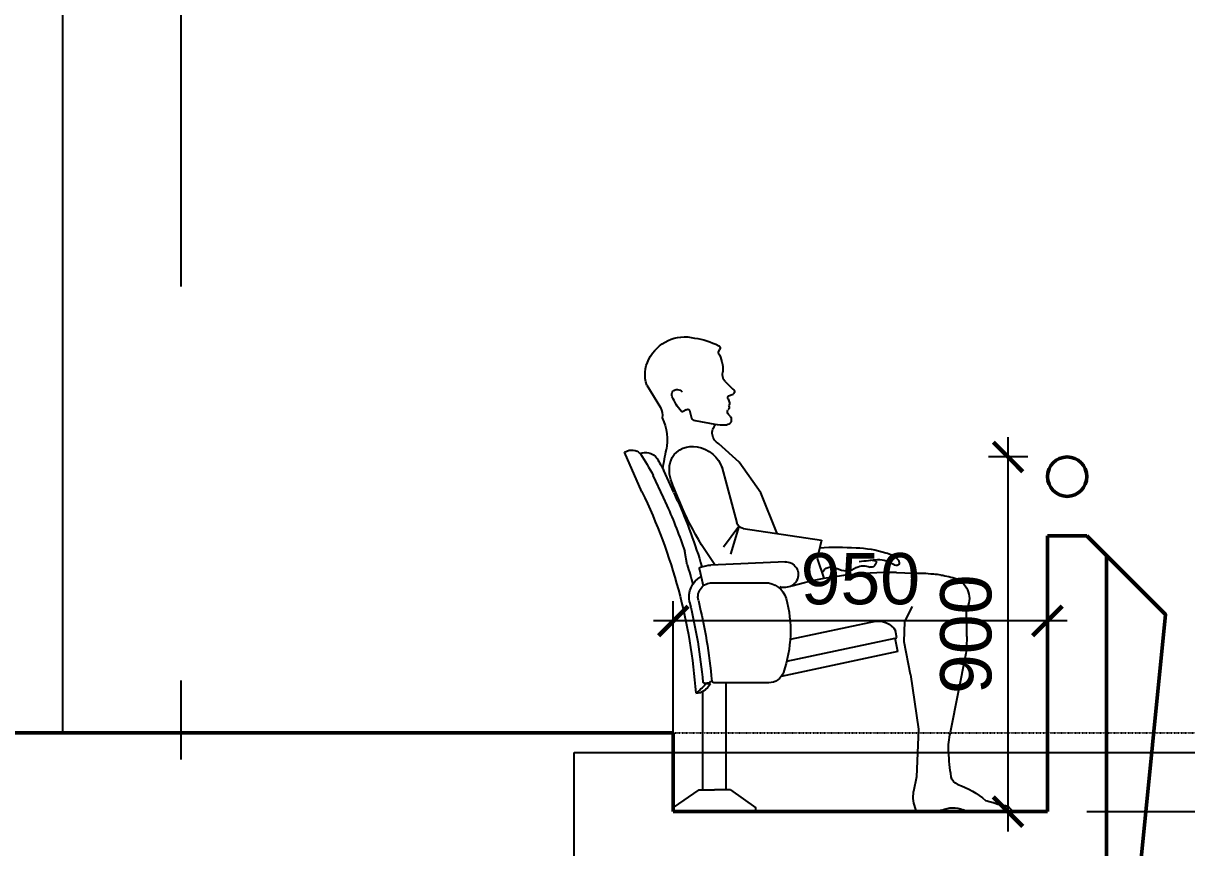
# Model space of a CAD drawing. Header units: millimetres. Extents: x 2558 to 253942, y 1343 to 186042.
# Drawn here: x 153601 to 156555, y 46727 to 48818 of the extents above; entities that cross this region are included whole.
import ezdxf

# ---------------------------------------------------------------- set-up
doc = ezdxf.new("R2010")
doc.units = ezdxf.units.MM
for name, pattern in [('DOGSL_1', [0]), ('DOT', [0.125, 0, -0.125]), ('OSY', [6200, 4000, -1000, 200, -1000])]:
    doc.linetypes.add(name, pattern=pattern)
for name, color, linetype in [('axes', 40, 'OSY'), ('dim100', 7, 'Continuous'), ('F', 4, 'Continuous'), ('FFFF', 61, 'Continuous'), ('P', 3, 'Continuous'), ('SEATS', 7, 'Continuous'), ('Seats_2', 61, 'Continuous')]:
    doc.layers.add(name, color=color, linetype=linetype)
doc.layers.add('ST', color=5, linetype='Continuous', lineweight=50)
doc.styles.add('DIM100', font='arial.ttf')
doc.styles.add('dim200', font='arial.ttf')
doc.dimstyles.new('DIM 50', dxfattribs={"dimtxt": 130, "dimasz": 75, "dimexe": 50, "dimexo": 50, "dimgap": 40, "dimtad": 1, "dimdec": 0, "dimzin": 0, "dimdsep": 46, "dimtxsty": 'dim200', "dimblk": 'ARCHTICK', "dimcen": 50, "dimdle": 50, "dimclrd": 256, "dimclre": 256, "dimclrt": 256, "dimaunit": 1, "dimadec": 4, "dimazin": 0, "dimtfac": 1, "dimtdec": 0, "dimtix": 1, "dimtofl": 0, "dimtmove": 0, "dimatfit": 0, "dimldrblk": 'DOT', "dimfxl": 1, "dimtolj": 1, "dimtzin": 0, "dimarcsym": 0})
doc.dimstyles.new('DIM100', dxfattribs={"dimtxt": 300, "dimasz": 150, "dimexe": 0, "dimexo": 100, "dimgap": 100, "dimtad": 1, "dimdec": 0, "dimzin": 0, "dimdsep": 46, "dimtxsty": 'DIM100', "dimblk": 'ARCHTICK', "dimcen": 200, "dimdle": 0.5, "dimclrt": 256, "dimaunit": 1, "dimazin": 0, "dimtfac": 1, "dimtdec": 0, "dimtix": 1, "dimtofl": 0, "dimtmove": 2, "dimatfit": 0, "dimldrblk": 'DOT', "dimfxl": 0, "dimtvp": 1.5, "dimtolj": 1, "dimtzin": 0, "dimarcsym": 0})

# ---------------------------------------------------------------- blocks, each defined once
blk = doc.blocks.new('_ArchTick')
at = {"color": 0, "linetype": 'ByBlock', "const_width": 0.15}
blk.add_lwpolyline([(-0.5, -0.5), (0.5, 0.5)], dxfattribs=at)
blk = doc.blocks.new('*D422')
at = {"layer": 'Defpoints', "color": 0, "transparency": 16777216}
for p in [(155251.4, 47301.9), (155251.4, 46818.1), (156201.4, 46818.1)]:
    blk.add_point(p, dxfattribs=at)
at = {"layer": 'dim100', "lineweight": -2, "transparency": 16777216}
for p, q in [((155251.4, 46868.1), (155251.4, 47351.9)), ((156201.4, 46868.1), (156201.4, 47351.9)), ((156251.4, 47301.9), (155201.4, 47301.9))]:
    blk.add_line(p, q, dxfattribs=at)
at = {"layer": 'dim100', "lineweight": -2, "transparency": 16777216, "xscale": 75, "yscale": 75, "zscale": 75, "rotation": 180}
blk.add_blockref('_ArchTick', (155251.4, 47301.9), dxfattribs=at)
at = {"layer": 'dim100', "lineweight": -2, "transparency": 16777216, "xscale": 75, "yscale": 75, "zscale": 75}
blk.add_blockref('_ArchTick', (156201.4, 47301.9), dxfattribs=at)
at = {"layer": 'dim100', "transparency": 16777216, "insert": (155726.4, 47408.3), "char_height": 130, "attachment_point": 5, "style": 'dim200'}
blk.add_mtext('\\A1;950', dxfattribs=at)
blk = doc.blocks.new('_Dot')
at = {"layer": 'P', "color": 0, "lineweight": -2}
blk.add_line((-0.5, 0), (-1, 0), dxfattribs=at)
at = {"layer": 'P', "color": 0, "const_width": 0.5}
blk.add_lwpolyline([(-0.25, 0, 1), (0.25, 0, 1)], format="xyb", close=True, dxfattribs=at)
blk = doc.blocks.new('man_seats')
at = {"layer": 'SEATS', "linetype": 'DOGSL_1'}
for p, q in [((-114.2, 1159.2), (-118.3, 1168.1)), ((-131.6, 1086.2), (-151.7, 1066.6)), ((67.4, 1076.8), (32.5, 1019.8)), ((-140.3, 1049.7), (-152.3, 1054.3)), ((-139.2, 1042.2), (-142.8, 1032.1)), ((-141, 1016.8), (-139, 1013.8)), ((-41.1, 1013.3), (-46.4, 992.9)), ((-32.4, 1014.4), (-24.8, 1009.8)), ((-106.1, 977.3), (-56.6, 986.5)), ((-167.2, 881.4), (-115.8, 928.3)), ((79.4, 806.4), (123.4, 906.4)), ((123.4, 906.4), (111.7, 911.6)), ((-222.6, 803.4), (-167.2, 881.4)), ((-123.6, 869.7), (-161.3, 727.5)), ((-1.8, 804.5), (24, 860.4)), ((25, 792.1), (50.9, 848)), ((-263.7, 700.3), (-222.6, 803.4)), ((-11.2, 783.2), (-2, 804)), ((15.8, 771.3), (25, 792.1)), ((-177.7, 712.8), (-376.6, 683.7)), ((-166.7, 718.2), (-127.3, 665.8)), ((-166.6, 717.9), (-145.5, 648.4)), ((-376.6, 683.7), (-365.1, 636.6)), ((-35.3, 621), (-29.5, 654.6)), ((-514.9, 629.9), (-501.1, 632.6)), ((-365.1, 636.6), (-382.2, 586.8)), ((-284.9, 628.6), (-95.7, 620.3)), ((-567.1, 601.9), (-608.8, 599.9)), ((-66.4, 609), (-76.2, 567.5)), ((-70.9, 590.9), (-71.2, 589.9)), ((-284.9, 563.6), (-273.9, 563.6)), ((-99.1, 575.6), (-234.9, 575.6)), ((-745.3, 438.9), (-744.1, 508.5)), ((-587.7, 477.4), (-607.4, 515.4)), ((-586.5, 425.8), (-587.7, 477.4)), ((-512.9, 477.2), (-296.8, 431.3)), ((-568, 435.7), (-564.2, 453.6)), ((-602.1, 342.9), (-586.5, 425.8)), ((-570.4, 400.9), (-563.2, 434.7)), ((-563.2, 434.7), (-568, 435.7)), ((-288.1, 376.3), (-563.2, 434.7)), ((-742.9, 395.8), (-703.4, 195.8)), ((-570.4, 400.9), (-274.4, 338)), ((-602.1, 342.9), (-622.7, 204.2)), ((-242.5, 321.7), (-102.7, 321.7)), ((-134.5, 49.7), (-134.5, 321.7)), ((-94.6, 319), (-81.9, 317.9)), ((-78.5, 320.9), (-92.4, 322.6)), ((-75.5, 49.7), (-75.5, 299.8)), ((-57.1, 295.7), (-69.9, 296.6)), ((-622.7, 204.2), (-617.9, 82.8)), ((-617.9, 82.8), (-610.2, 45.8)), ((-145, 49.7), (-210, 4.7)), ((-145, 49.7), (-105, 49.7)), ((-65, 49.7), (-105, 49.7)), ((-65, 49.7), (0, 5.3)), ((-210, -5.3), (-210, 4.7)), ((0, -5.3), (0, 5.3)), ((-751.5, -4.2), (-856.1, -4.2)), ((-666.5, -4.2), (-621.7, -4.2)), ((-210, -5.3), (0, -5.3))]:
    blk.add_line(p, q, dxfattribs=at)
for centre, radius, start, end in [((-29.1, 1008.3), 189.5, 97.5536, 117.1231), ((-29.2, 1097.7), 101.6, 26.4689, 104.1698), ((-41.6, 1116.2), 84.4, 149.409, 183.8498), ((-112.7, 1171.3), 6.41, 116.0209, 209.502), ((-14.6, 1103.3), 86.2, 342.1481, 27.0152), ((-149.9, 1103.4), 25.1, 316.7432, 16.5158), ((-146.1, 1059.1), 9.46, 125.4704, 185.4448), ((-10.1, 1049.3), 16.5, 47.7166, 138.5592), ((-147, 1061.9), 9.32, 203.837, 235.081), ((-145, 1045.2), 6.55, 332.6513, 44.0227), ((-117.2, 1095.7), 128.9, 318.7708, 338.0117), ((-8.2, 1053.6), 12.2, 329.7551, 40.8129), ((-138.1, 1030.2), 5.12, 158.1291, 246.9451), ((-134.2, 1020.5), 7.67, 139.5821, 208.7021), ((-148.8, 1009.3), 10.8, 320.5622, 23.3552), ((-36.2, 1009.2), 6.46, 53.9875, 140.1087), ((-22.9, 1011.9), 2.86, 227.0098, 336.3873), ((69.8, 999.8), 42.4, 151.7571, 187.962), ((-131.4, 989.1), 16, 143.7865, 187.1051), ((-136.5, 988), 10.7, 185.0032, 229.8122), ((-164.1, 1021), 30, 311.4466, 322.1041), ((-131.5, 993), 17.7, 227.9411, 267.726), ((-126.9, 1075.3), 100.1, 266.9161, 281.9905), ((-129.3, 955.4), 30.3, 296.5587, 45.4387), ((-58.7, 1001.5), 15.1, 281.5207, 324.6216), ((153.9, 936.4), 138.5, 155.4704, 190.285), ((-47.1, 839.3), 81.9, 99.8095, 161.0328), ((-47.9, 862.1), 59.4, 31.2887, 102.8268), ((-64.2, 861.5), 74.1, 340.9881, 25.0797), ((-419.6, 809.5), 449.1, 7.0079, 13.4224), ((576.6, 568.8), 624.8, 148.9857, 152.1824), ((68.4, 873.5), 32.2, 102.3505, 147.7508), ((632.9, 536), 660.4, 146.3126, 151.8089), ((71.2, 866.4), 39.8, 70.0472, 104.029), ((107.6, 882.1), 31.5, 120.4244, 140.1755), ((105.1, 880.7), 31.6, 77.9129, 115.268), ((-843.2, 1136.2), 900.1, 325.057, 340.6089), ((1347.7, 193.7), 1408.5, 154.2153, 175.8447), ((1317.9, 198.4), 1452.1, 156.25, 163.2853), ((1317.9, 198.4), 1422.5, 156.25, 161.295), ((-180.6, 732.6), 20, 278.3209, 345.151), ((-524.3, 586.9), 66.5, 103.2009, 133.9338), ((-453.9, 371.9), 292.5, 92.0009, 107.0006), ((-416.2, -107.3), 773, 86.7172, 93.5577), ((-558.4, 626.3), 15.2, 165.2916, 189.6717), ((-568.5, 624.6), 5, 189.6737, 233.1227), ((-563.5, 627.6), 10, 133.9367, 165.2937), ((-566.4, 627.3), 8.41, 233.1181, 315.8795), ((-517.9, 558.6), 75.9, 90.8294, 124.0907), ((-1013.6, -4183.4), 4843.2, 83.5788, 84.1379), ((-502, 627.8), 13.1, 170.6066, 284.3951), ((-284.9, 596.1), 32.5, 87.1208, 270.1029), ((-99.3, 538.2), 82.2, 68.6815, 87.5), ((1317.9, 198.4), 1417.6, 162.6535, 164.7338), ((-643.1, 353.6), 244.2, 98.4819, 108.2551), ((-661.8, 537.7), 60, 88.5691, 106.7733), ((-619.7, 254.4), 345.7, 88.1949, 96.7454), ((-548.5, -308), 910.1, 74.2076, 91.1743), ((-482.7, 583), 35.8, 60.8515, 116.5569), ((-438.2, 649.8), 44.7, 232.7537, 302.0829), ((-401.2, 590.8), 25, 20.6616, 122.0823), ((-99.1, 539.2), 59.1, 347.4672, 61.2692), ((-71.2, 610.2), 4.92, 346.6778, 68.6808), ((-698.2, 535.9), 53.5, 113.199, 210.8872), ((-232.8, 519.5), 56.1, 89.9881, 163.0424), ((-273.9, 568.5), 4.92, 270, 309.9581), ((-99.1, 539.2), 36.4, 346.344, 90), ((19.9, 452.9), 317.4, 164.8434, 199.2992), ((1317.4, 195), 1421.3, 166.344, 174.7066), ((1317.4, 195), 1398.6, 166.2966, 174.7281), ((-521.5, 428.5), 49.5, 77.5948, 149.5534), ((-553, 446), 13.5, 145.7447, 145.8152), ((-209.2, 447.2), 536.2, 180.8902, 185.4981), ((-242.5, 361.1), 39.4, 199.2992, 270), ((-102.7, 326.6), 4.92, 270, 354.7066), ((-92, 325.6), 2.95, 160.5033, 262.9997), ((-44.7, 349.4), 58.5, 211.3195, 244.4384), ((21.7, 407.8), 137.2, 220.9422, 234.7656), ((-78.4, 324.1), 3.13, 264.3103, 349.888), ((-868.5, 156.3), 169.7, 356.4818, 13.4886), ((-1305.6, 177), 607.3, 351.1364, 357.0608), ((-656.2, -134.2), 208.5, 108.4765, 130.9574), ((-730.2, 87.3), 25, 288.4767, 351.1366), ((-695.1, 33.3), 85.8, 336.9924, 8.3783), ((-854.4, -1.2), 3.42, 132.6592, 240.7954), ((-837.9, -12), 23.1, 90.1435, 144.6299), ((-841.7, 87.5), 76.5, 272.7575, 294.2867), ((-736.9, -182.8), 213.5, 105.2186, 110.0864), ((-709.4, -61.8), 66.4, 65.3055, 113.717), ((-751.9, 36.6), 40.8, 270.6071, 292.8199), ((-660.4, 72.7), 77.1, 254.0525, 265.4576), ((-621.4, 1.3), 5.45, 265.9633, 344.3707)]:
    blk.add_arc(centre, radius, start, end, dxfattribs=at)
blk = doc.blocks.new('A$C24590B9B')
at = {"layer": 'Seats_2'}
blk.add_blockref('man_seats', (0, 5.3), dxfattribs=at)
blk = doc.blocks.new('*D311')
at = {"layer": 'Defpoints', "color": 0, "transparency": 16777216}
for p in [(156101.4, 47718.1), (156201.4, 47718.1), (156201.4, 46818.1)]:
    blk.add_point(p, dxfattribs=at)
at = {"layer": 'dim100', "lineweight": -2, "transparency": 16777216}
for p, q in [((156101.4, 46768.1), (156101.4, 47768.1)), ((156151.4, 47718.1), (156051.4, 47718.1)), ((156151.4, 46818.1), (156051.4, 46818.1))]:
    blk.add_line(p, q, dxfattribs=at)
at = {"layer": 'dim100', "lineweight": -2, "transparency": 16777216, "xscale": 75, "yscale": 75, "zscale": 75}
for p, rotation in [((156101.4, 47718.1), 90), ((156101.4, 46818.1), 270)]:
    blk.add_blockref('_ArchTick', p, dxfattribs=dict(at, rotation=rotation))
at = {"layer": 'dim100', "transparency": 16777216, "insert": (155995, 47268.1), "char_height": 130, "attachment_point": 5, "rotation": 90, "style": 'dim200'}
blk.add_mtext('\\A1;900', dxfattribs=at)
blk = doc.blocks.new('*D322')
at = {"layer": 'Defpoints', "color": 0, "transparency": 16777216}
for p in [(156201.4, 50018.1), (157251.4, 50018.1), (156201.4, 46818.1)]:
    blk.add_point(p, dxfattribs=at)
at = {"layer": 'dim100', "color": 0, "lineweight": -2, "transparency": 16777216}
for p, q in [((156301.4, 50018.1), (157251.4, 50018.1)), ((157251.4, 46817.6), (157251.4, 50018.6)), ((156301.4, 46818.1), (157251.4, 46818.1))]:
    blk.add_line(p, q, dxfattribs=at)
at = {"layer": 'dim100', "color": 0, "lineweight": -2, "transparency": 16777216, "xscale": 150, "yscale": 150, "zscale": 150}
for p, rotation in [((157251.4, 50018.1), 90), ((157251.4, 46818.1), 270)]:
    blk.add_blockref('_ArchTick', p, dxfattribs=dict(at, rotation=rotation))
at = {"layer": 'dim100', "transparency": 16777216, "insert": (156998.1, 48418.1), "char_height": 300, "attachment_point": 5, "rotation": 90, "style": 'DIM100'}
blk.add_mtext('\\A1;3200', dxfattribs=at)
blk = doc.blocks.new('*D324')
at = {"layer": 'Defpoints', "color": 0, "transparency": 16777216}
for p in [(156201.4, 46818.1), (157251.4, 46818.1), (156501.4, 43118.1)]:
    blk.add_point(p, dxfattribs=at)
at = {"layer": 'dim100', "color": 0, "lineweight": -2, "transparency": 16777216}
for p, q in [((156301.4, 46818.1), (157251.4, 46818.1)), ((157251.4, 43117.6), (157251.4, 46818.6)), ((156601.4, 43118.1), (157251.4, 43118.1))]:
    blk.add_line(p, q, dxfattribs=at)
at = {"layer": 'dim100', "color": 0, "lineweight": -2, "transparency": 16777216, "xscale": 150, "yscale": 150, "zscale": 150}
for p, rotation in [((157251.4, 46818.1), 90), ((157251.4, 43118.1), 270)]:
    blk.add_blockref('_ArchTick', p, dxfattribs=dict(at, rotation=rotation))
at = {"layer": 'dim100', "transparency": 16777216, "insert": (156998.1, 44968.1), "char_height": 300, "attachment_point": 5, "rotation": 90, "style": 'DIM100'}
blk.add_mtext('\\A1;3700', dxfattribs=at)

msp = doc.modelspace()

# ---------------------------------------------------------------- linework, layer by layer
at = {"layer": 'axes'}
msp.add_line((154001.4, 64550.6), (154001.4, 20218.1), dxfattribs=at)
at = {"layer": 'axes', "linetype": 'DOT'}
msp.add_line((126751.4, 47018.1), (181201.4, 47018.1), dxfattribs=at)
at = {"layer": 'F'}
msp.add_lwpolyline([(153701.4, 49718.1), (153701.4, 47018.1)], dxfattribs=at)
at = {"layer": 'FFFF'}
msp.add_lwpolyline([(154999.8, 46968.1), (158909.9, 46968.1), (158909.9, 45568.1), (154999.8, 45568.1)], close=True, dxfattribs=at)
at = {"layer": 'ST'}
for p, q in [((156301.4, 47518.1), (156201.4, 47518.1)), ((156201.4, 47518.1), (156201.4, 46818.1)), ((156351.4, 47468.1), (156351.4, 46518.1)), ((150801.4, 47018.1), (155251.4, 47018.1)), ((155251.4, 46818.1), (155251.4, 47018.1)), ((156201.4, 46818.1), (155251.4, 46818.1))]:
    msp.add_line(p, q, dxfattribs=at)
msp.add_lwpolyline([(156301.4, 47518.1), (156501.4, 47318.1), (156401.4, 46318.1)], dxfattribs=at)
msp.add_circle((156251.4, 47668.1), 50, dxfattribs=at)

# ---------------------------------------------------------------- block references
at = {"layer": 'SEATS', "xscale": -1}
msp.add_blockref('A$C24590B9B', (155251.4, 46818.1), dxfattribs=at)

# ---------------------------------------------------------------- dimensions: what is measured, and where the dimension line sits
at = {"layer": 'dim100'}
for base, p1, p2, picture, middle in [((157251.4, 50018.1), (156201.4, 46818.1), (156201.4, 50018.1), '*D322', (156998.1, 48418.1)), ((157251.4, 46818.1), (156501.4, 43118.1), (156201.4, 46818.1), '*D324', (156998.1, 44968.1))]:
    dim = msp.add_linear_dim(base=base, p1=p1, p2=p2, angle=90, dimstyle='DIM100', override={"dimfxl": 500}, dxfattribs=at)
    dim.commit()
    dim.dimension.update_dxf_attribs({"geometry": picture, "text_midpoint": middle})
dim = msp.add_linear_dim(base=(156101.4, 47718.1), p1=(156201.4, 46818.1), p2=(156201.4, 47718.1), angle=90, dimstyle='DIM 50', dxfattribs=at)
dim.commit()
dim.dimension.update_dxf_attribs({"geometry": '*D311', "text_midpoint": (155995, 47268.1)})
dim = msp.add_linear_dim(base=(155251.4, 47301.9), p1=(156201.4, 46818.1), p2=(155251.4, 46818.1), dimstyle='DIM 50', dxfattribs=at)
dim.commit()
dim.dimension.update_dxf_attribs({"geometry": '*D422', "text_midpoint": (155726.4, 47408.3)})

doc.saveas('drawing.dxf')
